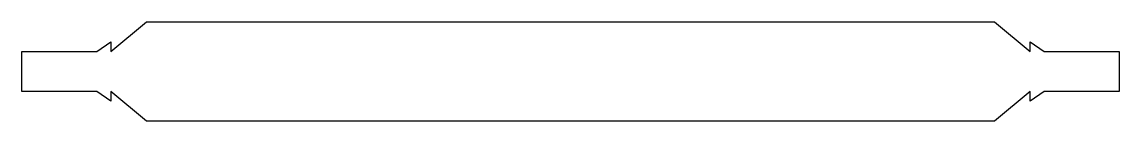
# Model space of a CAD drawing. Header units: millimetres. Extents: x -165 to 165, y 25 to 55.
import ezdxf

# ---------------------------------------------------------------- set-up
doc = ezdxf.new("R2010")
doc.units = ezdxf.units.MM
doc.layers.get('0').update_dxf_attribs({"linetype": 'CONTINUOUS'})

msp = doc.modelspace()

# ---------------------------------------------------------------- linework, layer by layer
msp.add_lwpolyline([(-165, 34), (-165, 46), (-142.5, 46), (-138.22, 49), (-138.22, 46), (-127.49, 55), (127.49, 55), (138.22, 46), (138.22, 49), (142.5, 46), (165, 46), (165, 34), (142.5, 34), (138.22, 31), (138.22, 34), (127.49, 25), (-127.49, 25), (-138.22, 34), (-138.22, 31), (-142.5, 34)], close=True)

doc.saveas('drawing.dxf')
